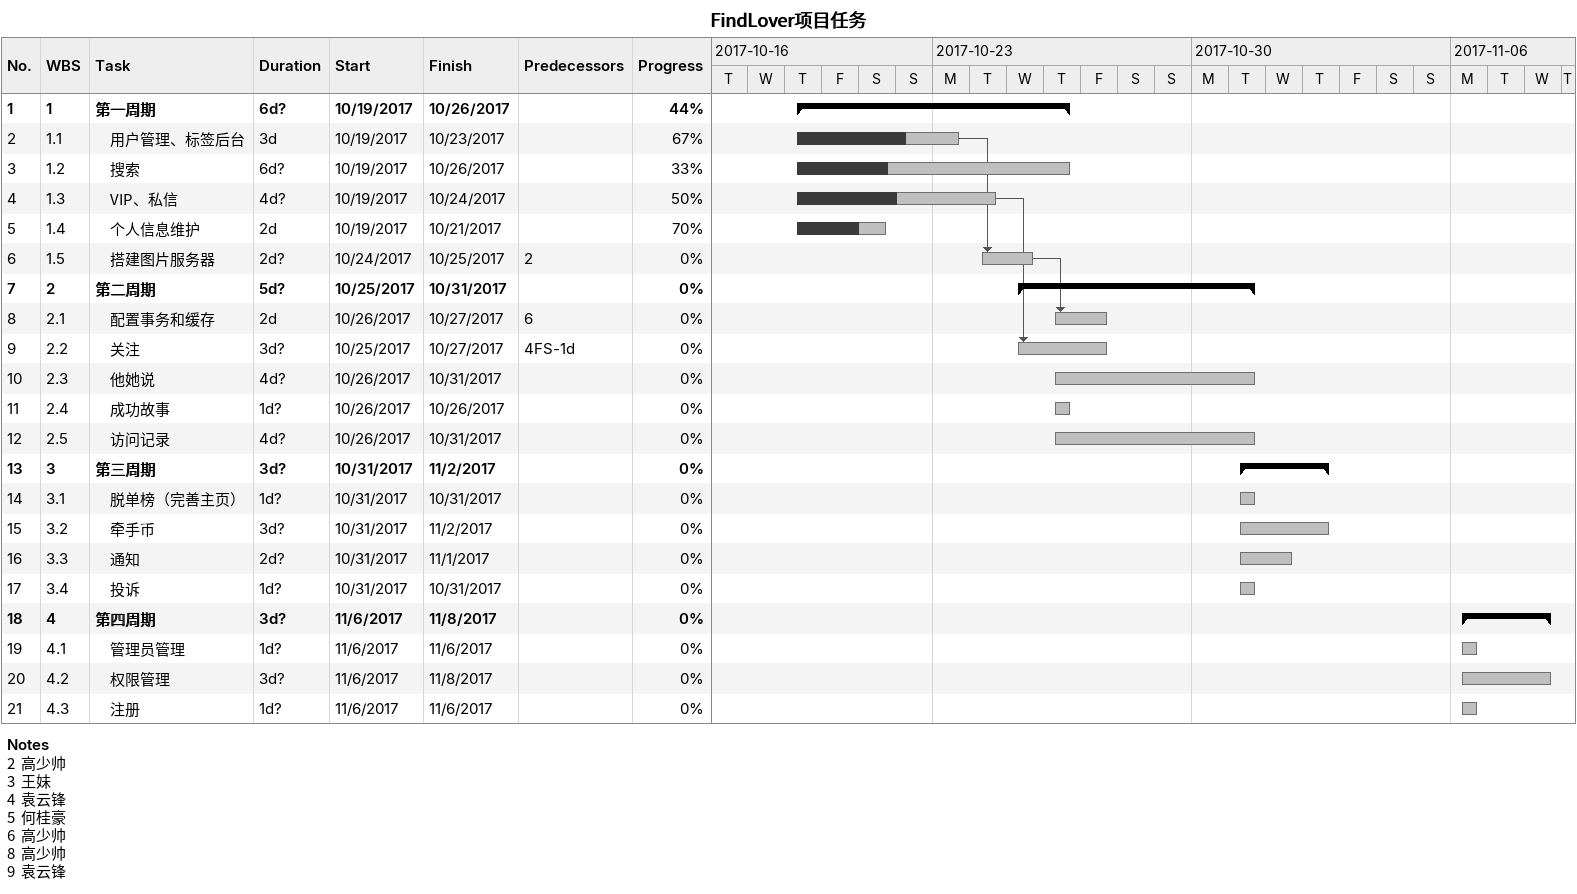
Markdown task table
FindLover项目任务

| ID | WBS | Task | Duration | Start | Finish | Predecessors | % complete |
|---|---|---|---|---|---|---|---|
| 1 | 1 | **第一周期** | 6d? | 2017-10-19 | 2017-10-26 |  | 44 |
| 2 | 1.1 | 用户管理、标签后台 | 3d | 2017-10-19 | 2017-10-23 |  | 67 |
| 3 | 1.2 | 搜索 | 6d? | 2017-10-19 | 2017-10-26 |  | 33 |
| 4 | 1.3 | VIP、私信 | 4d? | 2017-10-19 | 2017-10-24 |  | 50 |
| 5 | 1.4 | 个人信息维护 | 2d | 2017-10-19 | 2017-10-21 |  | 70 |
| 6 | 1.5 | 搭建图片服务器 | 2d? | 2017-10-24 | 2017-10-25 | 2 | 0 |
| 7 | 2 | **第二周期** | 5d? | 2017-10-25 | 2017-10-31 |  | 0 |
| 8 | 2.1 | 配置事务和缓存 | 2d | 2017-10-26 | 2017-10-27 | 6 | 0 |
| 9 | 2.2 | 关注 | 3d? | 2017-10-25 | 2017-10-27 | 4FS-1d | 0 |
| 10 | 2.3 | 他她说 | 4d? | 2017-10-26 | 2017-10-31 |  | 0 |
| 11 | 2.4 | 成功故事 | 1d? | 2017-10-26 | 2017-10-26 |  | 0 |
| 12 | 2.5 | 访问记录 | 4d? | 2017-10-26 | 2017-10-31 |  | 0 |
| 13 | 3 | **第三周期** | 3d? | 2017-10-31 | 2017-11-02 |  | 0 |
| 14 | 3.1 | 脱单榜（完善主页） | 1d? | 2017-10-31 | 2017-10-31 |  | 0 |
| 15 | 3.2 | 牵手币 | 3d? | 2017-10-31 | 2017-11-02 |  | 0 |
| 16 | 3.3 | 通知 | 2d? | 2017-10-31 | 2017-11-01 |  | 0 |
| 17 | 3.4 | 投诉 | 1d? | 2017-10-31 | 2017-10-31 |  | 0 |
| 18 | 4 | **第四周期** | 3d? | 2017-11-06 | 2017-11-08 |  | 0 |
| 19 | 4.1 | 管理员管理 | 1d? | 2017-11-06 | 2017-11-06 |  | 0 |
| 20 | 4.2 | 权限管理 | 3d? | 2017-11-06 | 2017-11-08 |  | 0 |
| 21 | 4.3 | 注册 | 1d? | 2017-11-06 | 2017-11-06 |  | 0 |

Notes
- 2: 高少帅
- 3: 王妹
- 4: 袁云锋
- 5: 何桂豪
- 6: 高少帅
- 8: 高少帅
- 9: 袁云锋
